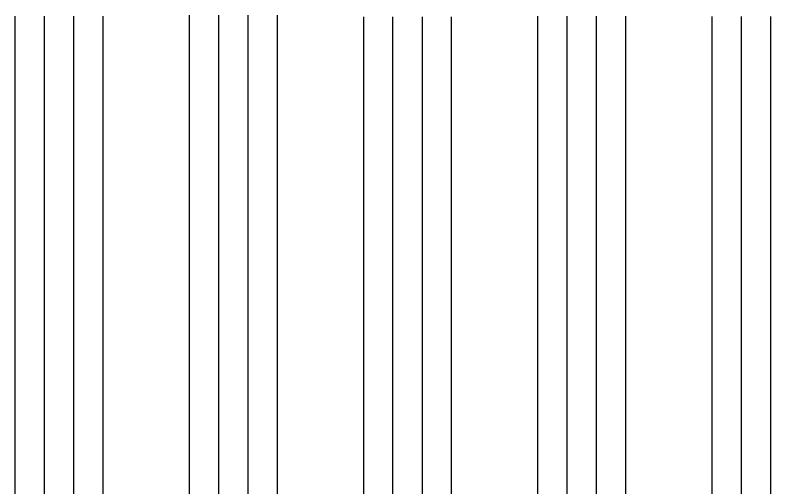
# Model space of a CAD drawing. Header units: inches. Extents: x -25 to 1235, y -506 to 1148.
# Drawn here: x 144.5 to 275.3, y 830.5 to 912.2 of the extents above; entities that cross this region are included whole.
import ezdxf

# ---------------------------------------------------------------- set-up
doc = ezdxf.new("R2010")
doc.units = ezdxf.units.IN
doc.header["$MEASUREMENT"] = 0
doc.layers.add('RED_10AWG', color=1, linetype='Continuous')

msp = doc.modelspace()

# ---------------------------------------------------------------- linework, layer by layer
at = {"layer": 'RED_10AWG'}
for p, q in [((144.51, 750.17), (144.51, 912.04)), ((149.58, 750.17), (149.58, 912.04)), ((154.65, 750.17), (154.65, 912.04)), ((159.72, 750.17), (159.72, 912.04)), ((174.66, 750.27), (174.66, 912.23)), ((179.73, 750.27), (179.73, 912.23)), ((184.8, 750.27), (184.8, 912.23)), ((189.88, 750.27), (189.88, 912.23)), ((204.81, 750.11), (204.81, 911.91)), ((209.88, 750.11), (209.88, 911.91)), ((214.96, 750.11), (214.96, 911.91)), ((220.03, 750.11), (220.03, 911.91)), ((234.96, 750.17), (234.96, 912.03)), ((240.04, 750.17), (240.04, 912.03)), ((245.11, 750.17), (245.11, 912.03)), ((250.18, 750.17), (250.18, 912.03)), ((265.12, 750.14), (265.12, 911.98)), ((270.19, 750.25), (270.19, 911.98)), ((275.26, 750.14), (275.26, 911.98))]:
    msp.add_line(p, q, dxfattribs=at)

doc.saveas('drawing.dxf')
